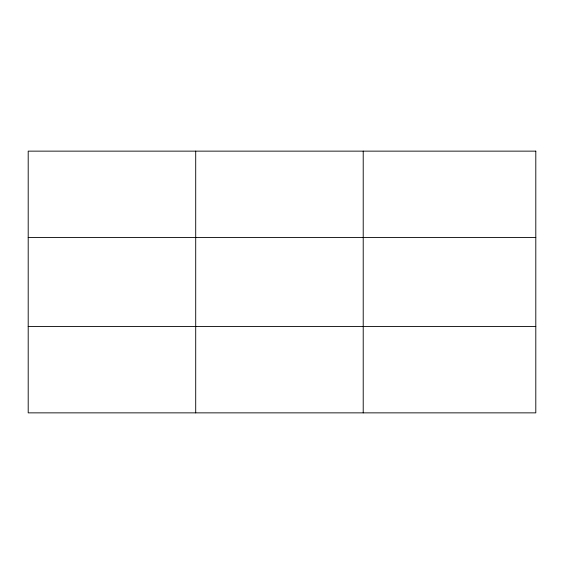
<?xml version="1.0" encoding="UTF-8"?>
<svg xmlns="http://www.w3.org/2000/svg" width="564" height="564" viewBox="0 0 564 564"><rect width="100%" height="100%" fill="white"/><g stroke="black" fill="none" stroke-linecap="round" stroke-linejoin="round"><path stroke-width="0.85" d="M195.708 412.862L195.708 151.138M363.216 412.862L363.216 151.138M28.2 237.507L535.8 237.507M28.2 326.493L535.8 326.493M535.8 151.138L535.8 412.862L28.2 412.862L28.2 151.138L535.8 151.138"/></g></svg>
